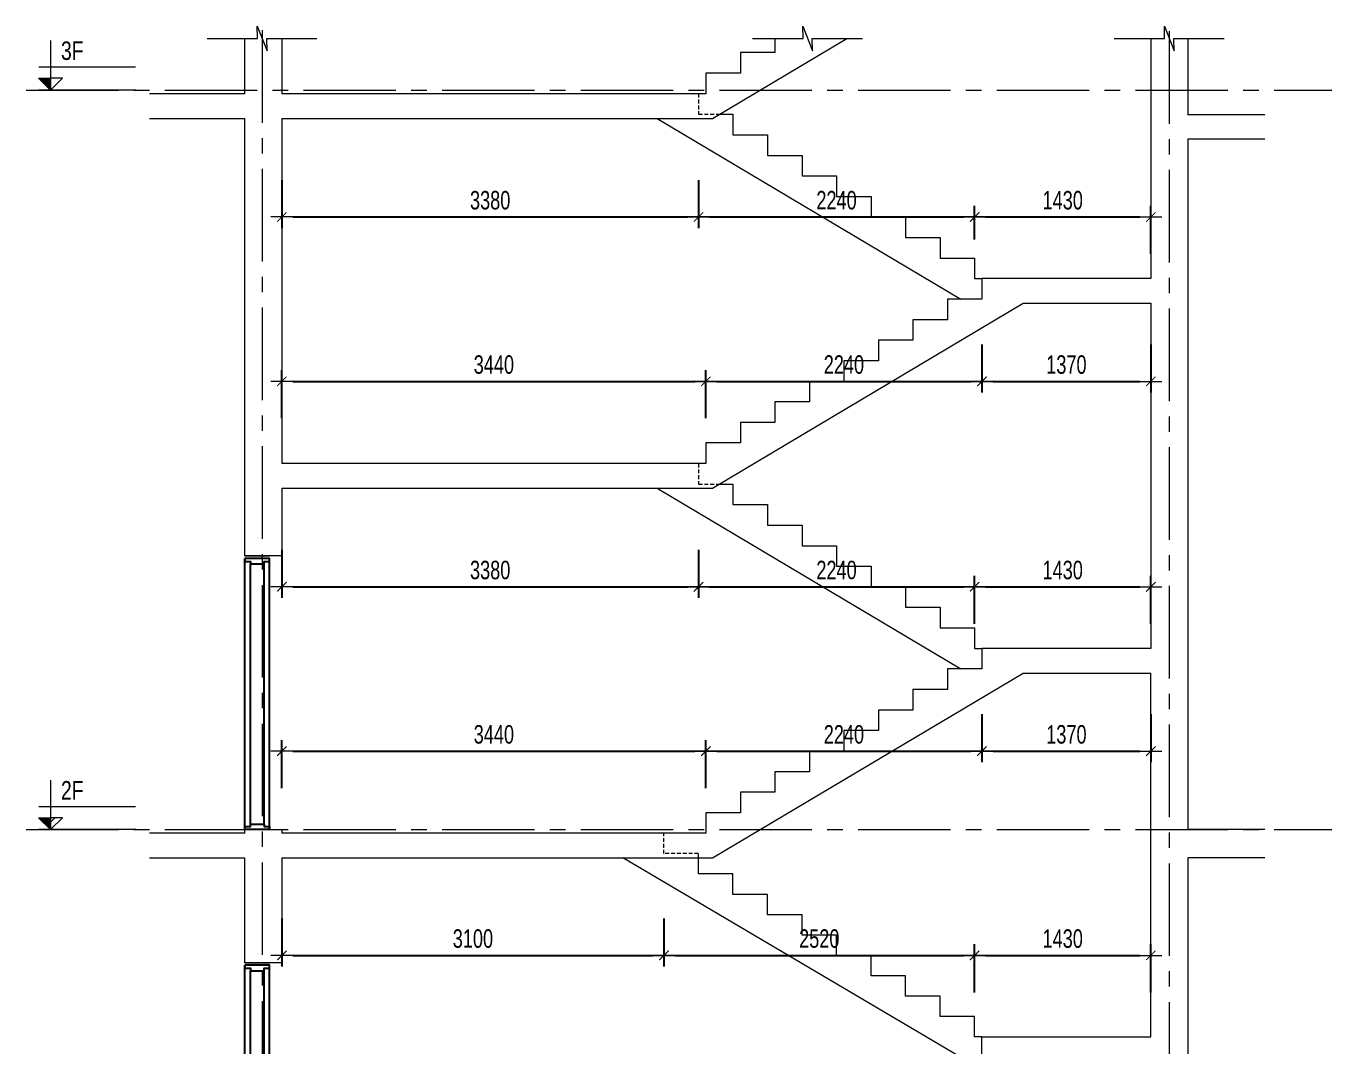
# Model space of a CAD drawing. Header units: millimetres. Extents: x -179076 to 254975, y -18667 to 296191.
# Drawn here: x 62883 to 73477, y 287813 to 296094 of the extents above; entities that cross this region are included whole.
import ezdxf

# ---------------------------------------------------------------- set-up
doc = ezdxf.new("R2010")
doc.units = ezdxf.units.MM
doc.linetypes.add('CENTER2', pattern=[1.125, 0.75, -0.125, 0.125, -0.125])
doc.linetypes.add('HIDDEN2', pattern=[4.762499999999999, 3.175, -1.5875])
doc.layers.get('Defpoints').update_dxf_attribs({"color": 151, "lineweight": 9})
doc.layers.add('A-DOOR', color=4, linetype='Continuous')
doc.layers.add('DOOR', color=4, linetype='Continuous')
for name, color, linetype, lineweight in [('NDC_S_ANNO', 7, 'Continuous', 20), ('NDC_S_AXIS', 5, 'CENTER2', 13), ('NDC_S_CONTINUOUS', 3, 'Continuous', 20), ('NDC_S_DIM', 1, 'Continuous', 15), ('NDC_S_HIDDEN', 8, 'HIDDEN2', 13), ('NDC_S_SLAB', 2, 'Continuous', 20), ('NDC_S_SYMBOL', 1, 'Continuous', 15), ('NDC_S_TEXT SYMBOL', 7, 'Continuous', 20), ('NDC_S_VN TEXT', 7, 'Continuous', 20)]:
    doc.layers.add(name, color=color, linetype=linetype, lineweight=lineweight)
doc.styles.add('NDC_ANNO', font='', dxfattribs={"width": 0.8})
doc.styles.add('NDC_DIM', font='', dxfattribs={"width": 0.75})
doc.styles.get('NDC_ANNO').set_extended_font_data('Dotum')
doc.styles.get('NDC_DIM').set_extended_font_data('Dotum')
doc.dimstyles.new('NDC_dim_60', dxfattribs={"dimscale": 60, "dimtxt": 2.5, "dimasz": 1.5, "dimexe": 1.5, "dimexo": 2.5, "dimgap": 1, "dimtad": 1, "dimdec": 0, "dimzin": 0, "dimdsep": 46, "dimtxsty": 'NDC_DIM', "dimblk": 'DIMMARK', "dimcen": 0.09, "dimdle": 1.2, "dimclrd": 1, "dimclre": 1, "dimclrt": 3, "dimadec": 0, "dimazin": 0, "dimtfac": 1, "dimtdec": 0, "dimtix": 1, "dimtofl": 0, "dimtmove": 0, "dimatfit": 3, "dimfxl": 5, "dimfxlon": 1, "dimtolj": 1, "dimtzin": 0, "dimarcsym": 0})

# ---------------------------------------------------------------- blocks, each defined once
blk = doc.blocks.new('X-SECTION-2$0$X-SEC-DOO2')
at = {"layer": 'A-DOOR'}
for p, q in [((41975.58351206721, 101971.8529757934), (41975.58351206745, 104171.8529757934)), ((42175.58351206721, 101971.8529757934), (42175.58351206745, 104171.8529757934)), ((42020.58351206721, 102016.8529757934), (42020.58351206745, 104126.8529757934)), ((42130.58351206721, 102016.8529757934), (42130.58351206745, 104126.8529757934))]:
    blk.add_line(p, q, dxfattribs=at)
for points in [[(41975.58351206745, 104171.8529757934), (41975.58351206745, 104146.8529757934), (42020.58351206745, 104146.8529757934), (42020.58351206745, 104126.8529757934), (42130.58351206745, 104126.8529757934), (42130.58351206745, 104146.8529757934), (42175.58351206745, 104146.8529757934), (42175.58351206745, 104171.8529757934)], [(41975.58351206721, 101971.8529757934), (41975.58351206721, 101996.8529757934), (42020.58351206721, 101996.8529757934), (42020.58351206721, 102016.8529757934), (42130.58351206721, 102016.8529757934), (42130.58351206721, 101996.8529757934), (42175.58351206721, 101996.8529757934), (42175.58351206721, 101971.8529757934)]]:
    blk.add_lwpolyline(points, close=True, dxfattribs=at)
at = {"layer": 'Defpoints'}
blk.add_line((41975.58351206745, 104191.8529757934), (42175.58351206745, 104191.8529757934), dxfattribs=at)
blk = doc.blocks.new('kata_block_CT')
at = {"layer": 'NDC_S_ANNO'}
blk.add_hatch(color=3, dxfattribs=at).paths.add_polyline_path([(0, 1.596954857557648), (-1.612010908633238, 1.596954857557648), (0, 0)])
at = {"layer": 'NDC_S_ANNO', "ltscale": 50}
h = blk.add_hatch(dxfattribs=at)
h.set_pattern_fill('ANSI31', color=256, scale=1.406250541793835, style=0)
h.set_pattern_definition([(45.00000000000001, (0, 5.456968210637569e-12), (-3.157122508925224, 3.157122508925225), [])])
h.paths.add_polyline_path([(0, 1.596954857557648), (0, 0), (1.612010908924276, 1.596954857557648)])
for p, q in [((-1.592704896858777, 3.140833880479477), (11.46947077315417, 3.140833880479477)), ((11.56125648126181, 5.456968210637569e-12), (-1.63869572513795, 5.456968210637569e-12))]:
    blk.add_line(p, q, dxfattribs=at)
for points in [[(0, 6.69495074864426), (0, 0)], [(0, 0), (-1.612010908924276, 1.596954857557648), (0, 1.596954857557648)], [(0, 0), (1.612010908924276, 1.596954857557648), (0, 1.596954857557648)]]:
    blk.add_lwpolyline(points, dxfattribs=at)
at = {"layer": 'NDC_S_ANNO', "color": 8, "ltscale": 50}
blk.add_lwpolyline([(0, 0), (-1.612010908633238, 1.596954857557648), (0, 1.596954857557648)], dxfattribs=at)
at = {"layer": 'NDC_S_TEXT SYMBOL', "color": 3, "style": 'NDC_ANNO', "width": 0.8}
blk.add_attdef('CT', (1.409564409346785, 4.068271311703938), '', height=2.5, dxfattribs=at)
blk = doc.blocks.new('DIMMARK')
at = {"layer": 'NDC_S_DIM', "color": 1}
blk.add_line((-1.5, 0), (1, 0), dxfattribs=at)
at = {"layer": 'NDC_S_DIM', "color": 2, "const_width": 0.1}
blk.add_lwpolyline([(-0.4242640687119285, -0.4242640687119285), (0.4242640687119285, 0.4242640687119285)], dxfattribs=at)
blk = doc.blocks.new('*D430')
at = {"layer": 'Defpoints', "color": 0, "transparency": 16777216}
for p in [(68058.39053740981, 289545.5672881952), (64958.39053741016, 289345.5672881952), (68058.39053740981, 288555.567287937)]:
    blk.add_point(p, dxfattribs=at)
at = {"layer": 'NDC_S_DIM', "color": 1, "lineweight": -2, "transparency": 16777216}
for p, q in [((64958.39053741016, 288855.567287937), (64958.39053741016, 288465.567287937)), ((68058.39053740981, 288855.567287937), (68058.39053740981, 288465.567287937)), ((65048.39053741016, 288555.567287937), (67968.39053740981, 288555.567287937))]:
    blk.add_line(p, q, dxfattribs=at)
at = {"layer": 'NDC_S_DIM', "color": 1, "lineweight": -2, "transparency": 16777216, "xscale": 90, "yscale": 90, "zscale": 90, "rotation": 180}
blk.add_blockref('DIMMARK', (64958.39053741016, 288555.567287937), dxfattribs=at)
at = {"layer": 'NDC_S_DIM', "color": 1, "lineweight": -2, "transparency": 16777216, "xscale": 90, "yscale": 90, "zscale": 90}
blk.add_blockref('DIMMARK', (68058.39053740981, 288555.567287937), dxfattribs=at)
at = {"layer": 'NDC_S_DIM', "color": 3, "transparency": 16777216, "insert": (66508.39053740998, 288690.6690518448), "char_height": 150, "attachment_point": 5, "style": 'NDC_DIM'}
blk.add_mtext('\\A1;3100', dxfattribs=at)
blk = doc.blocks.new('*D431')
at = {"layer": 'Defpoints', "color": 0, "transparency": 16777216}
for p in [(68058.39053740981, 289545.5672881952), (70578.39053740981, 288555.567287937), (70578.39053740981, 288060.567287807)]:
    blk.add_point(p, dxfattribs=at)
at = {"layer": 'NDC_S_DIM', "color": 1, "lineweight": -2, "transparency": 16777216}
for p, q in [((68058.39053740981, 288855.567287937), (68058.39053740981, 288465.567287937)), ((70578.39053740981, 288255.567287937), (70578.39053740981, 288645.567287937)), ((68148.39053740981, 288555.567287937), (70488.39053740981, 288555.567287937))]:
    blk.add_line(p, q, dxfattribs=at)
at = {"layer": 'NDC_S_DIM', "color": 1, "lineweight": -2, "transparency": 16777216, "xscale": 90, "yscale": 90, "zscale": 90, "rotation": 180}
blk.add_blockref('DIMMARK', (68058.39053740981, 288555.567287937), dxfattribs=at)
at = {"layer": 'NDC_S_DIM', "color": 1, "lineweight": -2, "transparency": 16777216, "xscale": 90, "yscale": 90, "zscale": 90}
blk.add_blockref('DIMMARK', (70578.39053740981, 288555.567287937), dxfattribs=at)
at = {"layer": 'NDC_S_DIM', "color": 3, "transparency": 16777216, "insert": (69318.39053740981, 288690.6690518448), "char_height": 150, "attachment_point": 5, "style": 'NDC_DIM'}
blk.add_mtext('\\A1;2520', dxfattribs=at)
blk = doc.blocks.new('*D432')
at = {"layer": 'Defpoints', "color": 0, "transparency": 16777216}
for p in [(72008.39053741482, 288555.567287937), (70578.39053740981, 288060.567287807), (72008.39053741482, 287895.5672877636)]:
    blk.add_point(p, dxfattribs=at)
at = {"layer": 'NDC_S_DIM', "color": 1, "lineweight": -2, "transparency": 16777216}
for p, q in [((70578.39053740981, 288255.567287937), (70578.39053740981, 288645.567287937)), ((72008.39053741482, 288255.567287937), (72008.39053741482, 288645.567287937)), ((70668.39053740981, 288555.567287937), (71918.39053741482, 288555.567287937))]:
    blk.add_line(p, q, dxfattribs=at)
at = {"layer": 'NDC_S_DIM', "color": 1, "lineweight": -2, "transparency": 16777216, "xscale": 90, "yscale": 90, "zscale": 90, "rotation": 180}
blk.add_blockref('DIMMARK', (70578.39053740981, 288555.567287937), dxfattribs=at)
at = {"layer": 'NDC_S_DIM', "color": 1, "lineweight": -2, "transparency": 16777216, "xscale": 90, "yscale": 90, "zscale": 90}
blk.add_blockref('DIMMARK', (72008.39053741482, 288555.567287937), dxfattribs=at)
at = {"layer": 'NDC_S_DIM', "color": 3, "transparency": 16777216, "insert": (71293.39053741231, 288690.6690518448), "char_height": 150, "attachment_point": 5, "style": 'NDC_DIM'}
blk.add_mtext('\\A1;1430', dxfattribs=at)
blk = doc.blocks.new('*D433')
at = {"layer": 'Defpoints', "color": 0, "transparency": 16777216}
for p in [(68398.39053741115, 290212.2339548637), (64958.39053741016, 289545.5672881952), (68398.39053741115, 289545.5672881952)]:
    blk.add_point(p, dxfattribs=at)
at = {"layer": 'NDC_S_DIM', "color": 1, "lineweight": -2, "transparency": 16777216}
for p, q in [((64958.39053741016, 289912.2339548637), (64958.39053741016, 290302.2339548637)), ((68398.39053741115, 289912.2339548637), (68398.39053741115, 290302.2339548637)), ((65048.39053741016, 290212.2339548637), (68308.39053741115, 290212.2339548637))]:
    blk.add_line(p, q, dxfattribs=at)
at = {"layer": 'NDC_S_DIM', "color": 1, "lineweight": -2, "transparency": 16777216, "xscale": 90, "yscale": 90, "zscale": 90, "rotation": 180}
blk.add_blockref('DIMMARK', (64958.39053741016, 290212.2339548637), dxfattribs=at)
at = {"layer": 'NDC_S_DIM', "color": 1, "lineweight": -2, "transparency": 16777216, "xscale": 90, "yscale": 90, "zscale": 90}
blk.add_blockref('DIMMARK', (68398.39053741115, 290212.2339548637), dxfattribs=at)
at = {"layer": 'NDC_S_DIM', "color": 3, "transparency": 16777216, "insert": (66678.39053741065, 290347.3357187715), "char_height": 150, "attachment_point": 5, "style": 'NDC_DIM'}
blk.add_mtext('\\A1;3440', dxfattribs=at)
blk = doc.blocks.new('*D434')
at = {"layer": 'Defpoints', "color": 0, "transparency": 16777216}
for p in [(70638.39053741115, 290878.9006215301), (70638.39053741115, 290212.2339548637), (68398.39053741115, 289545.5672881952)]:
    blk.add_point(p, dxfattribs=at)
at = {"layer": 'NDC_S_DIM', "color": 1, "lineweight": -2, "transparency": 16777216}
for p, q in [((70638.39053741115, 290512.2339548637), (70638.39053741115, 290122.2339548637)), ((68398.39053741115, 289912.2339548637), (68398.39053741115, 290302.2339548637)), ((68488.39053741115, 290212.2339548637), (70548.39053741115, 290212.2339548637))]:
    blk.add_line(p, q, dxfattribs=at)
at = {"layer": 'NDC_S_DIM', "color": 1, "lineweight": -2, "transparency": 16777216, "xscale": 90, "yscale": 90, "zscale": 90, "rotation": 180}
blk.add_blockref('DIMMARK', (68398.39053741115, 290212.2339548637), dxfattribs=at)
at = {"layer": 'NDC_S_DIM', "color": 1, "lineweight": -2, "transparency": 16777216, "xscale": 90, "yscale": 90, "zscale": 90}
blk.add_blockref('DIMMARK', (70638.39053741115, 290212.2339548637), dxfattribs=at)
at = {"layer": 'NDC_S_DIM', "color": 3, "transparency": 16777216, "insert": (69518.39053741115, 290347.3357187715), "char_height": 150, "attachment_point": 5, "style": 'NDC_DIM'}
blk.add_mtext('\\A1;2240', dxfattribs=at)
blk = doc.blocks.new('*D435')
at = {"layer": 'Defpoints', "color": 0, "transparency": 16777216}
for p in [(70638.39053741115, 290878.9006215301), (72008.39053741482, 290845.5672881968), (72008.39053741482, 290212.2339548637)]:
    blk.add_point(p, dxfattribs=at)
at = {"layer": 'NDC_S_DIM', "color": 1, "lineweight": -2, "transparency": 16777216}
for p, q in [((70638.39053741115, 290512.2339548637), (70638.39053741115, 290122.2339548637)), ((72008.39053741482, 290512.2339548637), (72008.39053741482, 290122.2339548637)), ((70728.39053741115, 290212.2339548637), (71918.39053741482, 290212.2339548637))]:
    blk.add_line(p, q, dxfattribs=at)
at = {"layer": 'NDC_S_DIM', "color": 1, "lineweight": -2, "transparency": 16777216, "xscale": 90, "yscale": 90, "zscale": 90, "rotation": 180}
blk.add_blockref('DIMMARK', (70638.39053741115, 290212.2339548637), dxfattribs=at)
at = {"layer": 'NDC_S_DIM', "color": 1, "lineweight": -2, "transparency": 16777216, "xscale": 90, "yscale": 90, "zscale": 90}
blk.add_blockref('DIMMARK', (72008.39053741482, 290212.2339548637), dxfattribs=at)
at = {"layer": 'NDC_S_DIM', "color": 3, "transparency": 16777216, "insert": (71323.39053741298, 290347.3357187715), "char_height": 150, "attachment_point": 5, "style": 'NDC_DIM'}
blk.add_mtext('\\A1;1370', dxfattribs=at)
blk = doc.blocks.new('*D436')
at = {"layer": 'Defpoints', "color": 0, "transparency": 16777216}
for p in [(64958.39053741016, 292545.5672881941), (68338.39053741115, 292545.5672881941), (68338.39053741115, 291545.5672881965)]:
    blk.add_point(p, dxfattribs=at)
at = {"layer": 'NDC_S_DIM', "color": 1, "lineweight": -2, "transparency": 16777216}
for p, q in [((64958.39053741016, 291845.5672881965), (64958.39053741016, 291455.5672881965)), ((68338.39053741115, 291845.5672881965), (68338.39053741115, 291455.5672881965)), ((65048.39053741016, 291545.5672881965), (68248.39053741115, 291545.5672881965))]:
    blk.add_line(p, q, dxfattribs=at)
at = {"layer": 'NDC_S_DIM', "color": 1, "lineweight": -2, "transparency": 16777216, "xscale": 90, "yscale": 90, "zscale": 90, "rotation": 180}
blk.add_blockref('DIMMARK', (64958.39053741016, 291545.5672881965), dxfattribs=at)
at = {"layer": 'NDC_S_DIM', "color": 1, "lineweight": -2, "transparency": 16777216, "xscale": 90, "yscale": 90, "zscale": 90}
blk.add_blockref('DIMMARK', (68338.39053741115, 291545.5672881965), dxfattribs=at)
at = {"layer": 'NDC_S_DIM', "color": 3, "transparency": 16777216, "insert": (66648.39053741065, 291680.6690521043), "char_height": 150, "attachment_point": 5, "style": 'NDC_DIM'}
blk.add_mtext('\\A1;3380', dxfattribs=at)
blk = doc.blocks.new('*D437')
at = {"layer": 'Defpoints', "color": 0, "transparency": 16777216}
for p in [(68338.39053741115, 292545.5672881941), (70578.39053741115, 291545.5672881965), (70578.39053741115, 291045.5672881968)]:
    blk.add_point(p, dxfattribs=at)
at = {"layer": 'NDC_S_DIM', "color": 1, "lineweight": -2, "transparency": 16777216}
for p, q in [((68338.39053741115, 291845.5672881965), (68338.39053741115, 291455.5672881965)), ((70578.39053741115, 291245.5672881965), (70578.39053741115, 291635.5672881965)), ((68428.39053741115, 291545.5672881965), (70488.39053741115, 291545.5672881965))]:
    blk.add_line(p, q, dxfattribs=at)
at = {"layer": 'NDC_S_DIM', "color": 1, "lineweight": -2, "transparency": 16777216, "xscale": 90, "yscale": 90, "zscale": 90, "rotation": 180}
blk.add_blockref('DIMMARK', (68338.39053741115, 291545.5672881965), dxfattribs=at)
at = {"layer": 'NDC_S_DIM', "color": 1, "lineweight": -2, "transparency": 16777216, "xscale": 90, "yscale": 90, "zscale": 90}
blk.add_blockref('DIMMARK', (70578.39053741115, 291545.5672881965), dxfattribs=at)
at = {"layer": 'NDC_S_DIM', "color": 3, "transparency": 16777216, "insert": (69458.39053741115, 291680.6690521043), "char_height": 150, "attachment_point": 5, "style": 'NDC_DIM'}
blk.add_mtext('\\A1;2240', dxfattribs=at)
blk = doc.blocks.new('*D438')
at = {"layer": 'Defpoints', "color": 0, "transparency": 16777216}
for p in [(72008.39053741482, 291545.5672881965), (70578.39053741115, 291045.5672881968), (72008.39053741482, 291045.5672881968)]:
    blk.add_point(p, dxfattribs=at)
at = {"layer": 'NDC_S_DIM', "color": 1, "lineweight": -2, "transparency": 16777216}
for p, q in [((70578.39053741115, 291245.5672881965), (70578.39053741115, 291635.5672881965)), ((72008.39053741482, 291245.5672881965), (72008.39053741482, 291635.5672881965)), ((70668.39053741115, 291545.5672881965), (71918.39053741482, 291545.5672881965))]:
    blk.add_line(p, q, dxfattribs=at)
at = {"layer": 'NDC_S_DIM', "color": 1, "lineweight": -2, "transparency": 16777216, "xscale": 90, "yscale": 90, "zscale": 90, "rotation": 180}
blk.add_blockref('DIMMARK', (70578.39053741115, 291545.5672881965), dxfattribs=at)
at = {"layer": 'NDC_S_DIM', "color": 1, "lineweight": -2, "transparency": 16777216, "xscale": 90, "yscale": 90, "zscale": 90}
blk.add_blockref('DIMMARK', (72008.39053741482, 291545.5672881965), dxfattribs=at)
at = {"layer": 'NDC_S_DIM', "color": 3, "transparency": 16777216, "insert": (71293.39053741298, 291680.6690521043), "char_height": 150, "attachment_point": 5, "style": 'NDC_DIM'}
blk.add_mtext('\\A1;1430', dxfattribs=at)
blk = doc.blocks.new('*D439')
at = {"layer": 'Defpoints', "color": 0, "transparency": 16777216}
for p in [(68398.39053741115, 293212.2339548625), (64958.39053741016, 292545.5672881941), (68398.39053741115, 292545.5672881941)]:
    blk.add_point(p, dxfattribs=at)
at = {"layer": 'NDC_S_DIM', "color": 1, "lineweight": -2, "transparency": 16777216}
for p, q in [((64958.39053741016, 292912.2339548625), (64958.39053741016, 293302.2339548625)), ((68398.39053741115, 292912.2339548625), (68398.39053741115, 293302.2339548625)), ((65048.39053741016, 293212.2339548625), (68308.39053741115, 293212.2339548625))]:
    blk.add_line(p, q, dxfattribs=at)
at = {"layer": 'NDC_S_DIM', "color": 1, "lineweight": -2, "transparency": 16777216, "xscale": 90, "yscale": 90, "zscale": 90, "rotation": 180}
blk.add_blockref('DIMMARK', (64958.39053741016, 293212.2339548625), dxfattribs=at)
at = {"layer": 'NDC_S_DIM', "color": 1, "lineweight": -2, "transparency": 16777216, "xscale": 90, "yscale": 90, "zscale": 90}
blk.add_blockref('DIMMARK', (68398.39053741115, 293212.2339548625), dxfattribs=at)
at = {"layer": 'NDC_S_DIM', "color": 3, "transparency": 16777216, "insert": (66678.39053741065, 293347.3357187703), "char_height": 150, "attachment_point": 5, "style": 'NDC_DIM'}
blk.add_mtext('\\A1;3440', dxfattribs=at)
blk = doc.blocks.new('*D440')
at = {"layer": 'Defpoints', "color": 0, "transparency": 16777216}
for p in [(70638.39053741115, 293878.9006215289), (70638.39053741115, 293212.2339548625), (68398.39053741115, 292545.5672881941)]:
    blk.add_point(p, dxfattribs=at)
at = {"layer": 'NDC_S_DIM', "color": 1, "lineweight": -2, "transparency": 16777216}
for p, q in [((70638.39053741115, 293512.2339548625), (70638.39053741115, 293122.2339548625)), ((68398.39053741115, 292912.2339548625), (68398.39053741115, 293302.2339548625)), ((68488.39053741115, 293212.2339548625), (70548.39053741115, 293212.2339548625))]:
    blk.add_line(p, q, dxfattribs=at)
at = {"layer": 'NDC_S_DIM', "color": 1, "lineweight": -2, "transparency": 16777216, "xscale": 90, "yscale": 90, "zscale": 90, "rotation": 180}
blk.add_blockref('DIMMARK', (68398.39053741115, 293212.2339548625), dxfattribs=at)
at = {"layer": 'NDC_S_DIM', "color": 1, "lineweight": -2, "transparency": 16777216, "xscale": 90, "yscale": 90, "zscale": 90}
blk.add_blockref('DIMMARK', (70638.39053741115, 293212.2339548625), dxfattribs=at)
at = {"layer": 'NDC_S_DIM', "color": 3, "transparency": 16777216, "insert": (69518.39053741115, 293347.3357187703), "char_height": 150, "attachment_point": 5, "style": 'NDC_DIM'}
blk.add_mtext('\\A1;2240', dxfattribs=at)
blk = doc.blocks.new('*D441')
at = {"layer": 'Defpoints', "color": 0, "transparency": 16777216}
for p in [(70638.39053741115, 293878.9006215289), (72008.39053741482, 293845.5672881955), (72008.39053741482, 293212.2339548625)]:
    blk.add_point(p, dxfattribs=at)
at = {"layer": 'NDC_S_DIM', "color": 1, "lineweight": -2, "transparency": 16777216}
for p, q in [((70638.39053741115, 293512.2339548625), (70638.39053741115, 293122.2339548625)), ((72008.39053741482, 293512.2339548625), (72008.39053741482, 293122.2339548625)), ((70728.39053741115, 293212.2339548625), (71918.39053741482, 293212.2339548625))]:
    blk.add_line(p, q, dxfattribs=at)
at = {"layer": 'NDC_S_DIM', "color": 1, "lineweight": -2, "transparency": 16777216, "xscale": 90, "yscale": 90, "zscale": 90, "rotation": 180}
blk.add_blockref('DIMMARK', (70638.39053741115, 293212.2339548625), dxfattribs=at)
at = {"layer": 'NDC_S_DIM', "color": 1, "lineweight": -2, "transparency": 16777216, "xscale": 90, "yscale": 90, "zscale": 90}
blk.add_blockref('DIMMARK', (72008.39053741482, 293212.2339548625), dxfattribs=at)
at = {"layer": 'NDC_S_DIM', "color": 3, "transparency": 16777216, "insert": (71323.39053741298, 293347.3357187703), "char_height": 150, "attachment_point": 5, "style": 'NDC_DIM'}
blk.add_mtext('\\A1;1370', dxfattribs=at)
blk = doc.blocks.new('*D442')
at = {"layer": 'Defpoints', "color": 0, "transparency": 16777216}
for p in [(68338.39053741115, 295545.5672881949), (64958.39053741016, 295345.5672881952), (68338.39053741115, 294545.5672881954)]:
    blk.add_point(p, dxfattribs=at)
at = {"layer": 'NDC_S_DIM', "color": 1, "lineweight": -2, "transparency": 16777216}
for p, q in [((64958.39053741016, 294845.5672881954), (64958.39053741016, 294455.5672881954)), ((68338.39053741115, 294845.5672881954), (68338.39053741115, 294455.5672881954)), ((65048.39053741016, 294545.5672881954), (68248.39053741115, 294545.5672881954))]:
    blk.add_line(p, q, dxfattribs=at)
at = {"layer": 'NDC_S_DIM', "color": 1, "lineweight": -2, "transparency": 16777216, "xscale": 90, "yscale": 90, "zscale": 90, "rotation": 180}
blk.add_blockref('DIMMARK', (64958.39053741016, 294545.5672881954), dxfattribs=at)
at = {"layer": 'NDC_S_DIM', "color": 1, "lineweight": -2, "transparency": 16777216, "xscale": 90, "yscale": 90, "zscale": 90}
blk.add_blockref('DIMMARK', (68338.39053741115, 294545.5672881954), dxfattribs=at)
at = {"layer": 'NDC_S_DIM', "color": 3, "transparency": 16777216, "insert": (66648.39053741065, 294680.6690521031), "char_height": 150, "attachment_point": 5, "style": 'NDC_DIM'}
blk.add_mtext('\\A1;3380', dxfattribs=at)
blk = doc.blocks.new('*D443')
at = {"layer": 'Defpoints', "color": 0, "transparency": 16777216}
for p in [(68338.39053741115, 295545.5672881949), (70578.39053741115, 294545.5672881954), (70578.39053741115, 294212.2339548621)]:
    blk.add_point(p, dxfattribs=at)
at = {"layer": 'NDC_S_DIM', "color": 1, "lineweight": -2, "transparency": 16777216}
for p, q in [((68338.39053741115, 294845.5672881954), (68338.39053741115, 294455.5672881954)), ((70578.39053741115, 294362.2339548621), (70578.39053741115, 294635.5672881954)), ((68428.39053741115, 294545.5672881954), (70488.39053741115, 294545.5672881954))]:
    blk.add_line(p, q, dxfattribs=at)
at = {"layer": 'NDC_S_DIM', "color": 1, "lineweight": -2, "transparency": 16777216, "xscale": 90, "yscale": 90, "zscale": 90, "rotation": 180}
blk.add_blockref('DIMMARK', (68338.39053741115, 294545.5672881954), dxfattribs=at)
at = {"layer": 'NDC_S_DIM', "color": 1, "lineweight": -2, "transparency": 16777216, "xscale": 90, "yscale": 90, "zscale": 90}
blk.add_blockref('DIMMARK', (70578.39053741115, 294545.5672881954), dxfattribs=at)
at = {"layer": 'NDC_S_DIM', "color": 3, "transparency": 16777216, "insert": (69458.39053741115, 294680.6690521031), "char_height": 150, "attachment_point": 5, "style": 'NDC_DIM'}
blk.add_mtext('\\A1;2240', dxfattribs=at)
blk = doc.blocks.new('*D444')
at = {"layer": 'Defpoints', "color": 0, "transparency": 16777216}
for p in [(72008.39053741482, 294545.5672881954), (70578.39053741115, 294212.2339548621), (72008.39053741482, 294045.5672881955)]:
    blk.add_point(p, dxfattribs=at)
at = {"layer": 'NDC_S_DIM', "color": 1, "lineweight": -2, "transparency": 16777216}
for p, q in [((70578.39053741115, 294362.2339548621), (70578.39053741115, 294635.5672881954)), ((72008.39053741482, 294245.5672881954), (72008.39053741482, 294635.5672881954)), ((70668.39053741115, 294545.5672881954), (71918.39053741482, 294545.5672881954))]:
    blk.add_line(p, q, dxfattribs=at)
at = {"layer": 'NDC_S_DIM', "color": 1, "lineweight": -2, "transparency": 16777216, "xscale": 90, "yscale": 90, "zscale": 90, "rotation": 180}
blk.add_blockref('DIMMARK', (70578.39053741115, 294545.5672881954), dxfattribs=at)
at = {"layer": 'NDC_S_DIM', "color": 1, "lineweight": -2, "transparency": 16777216, "xscale": 90, "yscale": 90, "zscale": 90}
blk.add_blockref('DIMMARK', (72008.39053741482, 294545.5672881954), dxfattribs=at)
at = {"layer": 'NDC_S_DIM', "color": 3, "transparency": 16777216, "insert": (71293.39053741298, 294680.6690521031), "char_height": 150, "attachment_point": 5, "style": 'NDC_DIM'}
blk.add_mtext('\\A1;1430', dxfattribs=at)

msp = doc.modelspace()

# ---------------------------------------------------------------- linework, layer by layer
at = {"layer": 'NDC_S_AXIS', "ltscale": 1000}
for p, q in [((64798.4598313772, 296059.9706565262), (64798.4598313772, 262626.1796826189)), ((72158.3905374136, 296052.084385192), (72158.3905374136, 262626.1796826189))]:
    msp.add_line(p, q, dxfattribs=at)
for points in [[(62883.37928336282, 295575.5672873299), (73477.3608144811, 295575.5672873299)], [(62883.37928336282, 289575.5672873299), (73477.3608144811, 289575.5672873299)]]:
    msp.add_lwpolyline(points, dxfattribs=at)
at = {"layer": 'NDC_S_CONTINUOUS'}
for p, q in [((68003.37135629932, 295345.5672881929), (70467.37135629586, 293878.9006215289)), ((68003.37135629944, 292345.5672881941), (70467.37135629586, 290878.9006215301)), ((70464.45114354728, 287730.5672877203), (67723.8450828554, 289345.5672881952))]:
    msp.add_line(p, q, dxfattribs=at)
for points in [[(68509.40971852592, 295378.9006215283), (68618.39053741115, 295378.9006215283), (68618.39053741115, 295212.2339548618), (68898.39053741115, 295212.2339548618), (68898.39053741115, 295045.5672881951), (69178.39053741115, 295045.5672881951), (69178.39053741115, 294878.9006215285), (69458.39053741115, 294878.9006215285), (69458.39053741115, 294712.2339548619), (69738.39053741115, 294712.2339548619), (69738.39053741115, 294545.5672881954), (70018.39053741115, 294545.5672881954), (70018.39053741115, 294378.9006215287), (70298.39053741115, 294378.9006215287), (70298.39053741115, 294212.2339548621), (70578.39053741115, 294212.2339548621), (70578.39053741115, 294045.5672881955), (70638.39053741115, 294045.5672881955)], [(68509.40971852993, 292378.9006215296), (68618.39053741115, 292378.9006215296), (68618.39053741115, 292212.2339548629), (68898.39053741115, 292212.2339548629), (68898.39053741115, 292045.5672881963), (69178.39053741115, 292045.5672881963), (69178.39053741115, 291878.9006215297), (69458.39053741115, 291878.9006215297), (69458.39053741115, 291712.2339548632), (69738.39053741115, 291712.2339548632), (69738.39053741115, 291545.5672881965), (70018.39053741115, 291545.5672881965), (70018.39053741115, 291378.9006215299), (70298.39053741115, 291378.9006215299), (70298.39053741115, 291212.2339548633), (70578.39053741115, 291212.2339548633), (70578.39053741115, 291045.5672881968), (70638.39053741115, 291045.5672881968)], [(70638.39053740929, 287895.5672877636), (70578.39053740981, 287895.5672877636), (70578.39053740981, 288060.567287807), (70298.39053740981, 288060.567287807), (70298.39053740981, 288225.5672878503), (70018.39053740981, 288225.5672878503), (70018.39053740981, 288390.5672878937), (69738.39053740981, 288390.5672878937), (69738.39053740981, 288555.567287937), (69458.39053740981, 288555.567287937), (69458.39053740981, 288720.5672879805), (69178.39053740981, 288720.5672879805), (69178.39053740981, 288885.5672880238), (68898.39053740981, 288885.5672880238), (68898.39053740981, 289050.5672880672), (68618.39053740981, 289050.5672880672), (68618.39053740981, 289215.5672881105), (68338.39053740981, 289215.5672881105), (68338.39053740981, 289345.5672881952)]]:
    msp.add_lwpolyline(points, dxfattribs=at)
at = {"layer": 'NDC_S_HIDDEN', "ltscale": 10}
for points in [[(68338.39053741115, 295545.5672881949), (68338.39053741115, 295378.9006215283), (68509.40971852993, 295378.9006215283)], [(68338.39053741115, 292545.5672881961), (68338.39053741115, 292378.9006215296), (68509.40971852993, 292378.9006215296)], [(68338.39053740981, 289345.5672881952), (68338.39053740981, 289380.5672881539), (68058.39053740981, 289380.5672881539), (68058.39053740981, 289545.5672881952)]]:
    msp.add_lwpolyline(points, dxfattribs=at)
at = {"layer": 'NDC_S_SLAB'}
for p, q in [((68453.40971852641, 295345.5672881952), (69542.65616851018, 295993.9282703292)), ((72008.39053741482, 295993.9282703292), (72008.39053741482, 294045.5672881955)), ((72308.39053741482, 295993.9282703292), (72308.39053741482, 295375.5672881952)), ((63883.3905374094, 295345.5672881952), (64658.39053741016, 295345.5672881952)), ((64958.39053741016, 295345.5672881952), (68453.40971852641, 295345.5672881952)), ((64958.39053741016, 295345.5672881952), (64958.39053741016, 292545.5672881941)), ((72933.91662340716, 295175.5672881952), (72308.39053741482, 295175.5672881952)), ((72308.39053741482, 295175.5672881952), (72308.39053741482, 289575.5672881973)), ((68453.40971852641, 292345.5672881941), (70973.409718526, 293845.5672881955)), ((70973.409718526, 293845.5672881955), (72008.39053741482, 293845.5672881955)), ((72008.39053741482, 293845.5672881955), (72008.39053741482, 291045.5672881968)), ((64958.39053741016, 292345.5672881941), (68453.40971852641, 292345.5672881941)), ((64958.39053741016, 292345.5672881941), (64958.39053741016, 291795.6142930898)), ((68453.40971852641, 289345.5672881952), (70973.409718526, 290845.5672881968)), ((70973.409718526, 290845.5672881968), (72008.39053741482, 290845.5672881968)), ((64658.39117989395, 289575.6142930898), (64958.39117989389, 289575.6142930898)), ((64958.39053741016, 289575.6142930898), (64958.39053741016, 289545.5672881952)), ((63883.3905374094, 289345.5672881952), (64658.39053741016, 289345.5672881952)), ((64958.39053741016, 289345.5672881952), (68453.40971852641, 289345.5672881952)), ((72933.91662340716, 289345.5672881952), (72308.39053741482, 289345.5672881952)), ((72308.39053741482, 289345.5672881952), (72308.39053741482, 279575.567288195))]:
    msp.add_line(p, q, dxfattribs=at)
for points in [[(64658.39053741016, 295545.5672881952), (64658.39053741016, 295993.2742673657)], [(68958.39053741115, 295993.9282703292), (68958.39053741115, 295878.9006215305), (68678.39053741115, 295878.9006215305), (68678.39053741115, 295712.2339548639), (68398.39053741115, 295712.2339548639), (68398.39053741115, 295545.5672881952), (64958.39053741016, 295545.5672881952)], [(64958.39053741016, 295993.9282703292), (64958.39053741016, 295993.9282703292), (64958.39053741016, 295545.5672881952)], [(64658.39053741016, 295545.5672881952), (63883.3905374094, 295545.5672881952)], [(72933.91662340716, 295375.5672881952), (72308.39053741482, 295375.5672881952)], [(64958.3911798941, 291795.6142930898), (64658.39053741016, 291795.6142930898), (64658.39053741016, 295345.5672881952)], [(72008.39053741482, 294045.5672881955), (70638.39053741115, 294045.5672881955), (70638.39053741115, 293878.9006215289), (70358.39053741115, 293878.9006215289), (70358.39053741115, 293712.2339548623), (70078.39053741115, 293712.2339548623), (70078.39053741115, 293545.5672881957), (69798.39053741115, 293545.5672881957), (69798.39053741115, 293378.9006215291), (69518.39053741115, 293378.9006215291), (69518.39053741115, 293212.2339548625), (69238.39053741115, 293212.2339548625), (69238.39053741115, 293045.5672881959), (68958.39053741115, 293045.5672881959), (68958.39053741115, 292878.9006215293), (68678.39053741115, 292878.9006215293), (68678.39053741115, 292712.2339548627), (68398.39053741115, 292712.2339548627), (68398.39053741115, 292545.5672881941), (64958.39053741016, 292545.5672881941)], [(72008.39053741482, 291045.5672881968), (70638.39053741115, 291045.5672881968), (70638.39053741115, 290878.9006215301), (70358.39053741115, 290878.9006215301), (70358.39053741115, 290712.2339548635), (70078.39053741115, 290712.2339548635), (70078.39053741115, 290545.5672881969), (69798.39053741115, 290545.5672881969), (69798.39053741115, 290378.9006215303), (69518.39053741115, 290378.9006215303), (69518.39053741115, 290212.2339548637), (69238.39053741115, 290212.2339548637), (69238.39053741115, 290045.5672881971), (68958.39053741115, 290045.5672881971), (68958.39053741115, 289878.9006215305), (68678.39053741115, 289878.9006215305), (68678.39053741115, 289712.2339548639), (68398.39053741115, 289712.2339548639), (68398.39053741115, 289545.5672881952), (64958.39053741016, 289545.5672881952)], [(68118.39053740981, 286245.5672873299), (68118.39053740981, 286410.5672873734), (68398.39053740975, 286410.5672873734), (68398.39053740975, 286575.5672874167), (68678.3905374097, 286575.5672874167), (68678.3905374097, 286740.5672874601), (68958.39053740964, 286740.5672874601), (68958.39053740964, 286905.5672875034), (69238.39053740958, 286905.5672875034), (69238.39053740958, 287070.5672875468), (69518.39053740952, 287070.5672875468), (69518.39053740952, 287235.5672875901), (69798.39053740946, 287235.5672875901), (69798.39053740946, 287400.5672876335), (70078.3905374094, 287400.5672876335), (70078.3905374094, 287565.5672876769), (70358.39053740934, 287565.5672876769), (70358.39053740934, 287730.5672877203), (70638.39053740929, 287730.5672877203), (70638.39053740929, 287895.5672877636), (72008.39053741482, 287895.5672877636), (72008.39053741482, 290845.5672881967)], [(64658.39053741016, 289545.5672881952), (63883.3905374094, 289545.5672881952)], [(64658.39053741016, 289545.5672881952), (64658.39053741016, 289575.6142930898)], [(72933.91662340716, 289575.5672881973), (72308.39053741482, 289575.5672881973)], [(64958.39053741016, 289345.5672881952), (64958.39053741016, 288495.5672873301), (64658.39053741016, 288495.5672873301), (64658.39053741016, 289345.5672881952)]]:
    msp.add_lwpolyline(points, dxfattribs=at)
at = {"layer": 'NDC_S_SYMBOL'}
for points in [[(64351.01718259807, 295993.9282703292), (64760.63374408864, 295993.9282703292), (64758.45983119094, 296093.9282703292), (64838.45983163797, 295893.9282701429), (64836.28591836774, 295993.9282703292), (65242.57143812923, 295993.9282703292)], [(68776.81144615752, 295993.9282703292), (69186.4280076481, 295993.9282703292), (69184.25409475039, 296093.9282703292), (69264.25409519742, 295893.9282701429), (69262.08018192719, 295993.9282703292), (69668.36570168869, 295993.9282703292)], [(71710.94788859837, 295993.9282703292), (72120.56445008895, 295993.9282703292), (72118.39053719124, 296093.9282703292), (72198.39053763828, 295893.9282701429), (72196.21662436804, 295993.9282703292), (72602.50214412954, 295993.9282703292)]]:
    msp.add_lwpolyline(points, dxfattribs=at)

# ---------------------------------------------------------------- block references
at = {"layer": 'DOOR'}
for p in [(22682.80766782665, 187603.7613172964), (22682.80702534295, 184303.7143115366)]:
    msp.add_blockref('X-SECTION-2$0$X-SEC-DOO2', p, dxfattribs=at)
at = {"layer": 'NDC_S_VN TEXT', "xscale": 60, "yscale": 60, "zscale": 60}
for p, values in [((63081.82034138739, 295575.5672873296), {'CT': '3F'}), ((63081.82034138739, 289575.5672873296), {'CT': '2F'})]:
    msp.add_blockref('kata_block_CT', p, dxfattribs=at).add_auto_attribs(values)

# ---------------------------------------------------------------- dimensions: what is measured, and where the dimension line sits
at = {"layer": 'NDC_S_DIM'}
for base, p1, p2, picture, middle in [((68338.39053741115, 294545.5672881954), (64958.39053741016, 295345.5672881952), (68338.39053741115, 295545.5672881949), '*D442', (66648.39053741065, 294680.6690521031)), ((68398.39053741115, 293212.2339548625), (64958.39053741016, 292545.5672881941), (68398.39053741115, 292545.5672881941), '*D439', (66678.39053741065, 293347.3357187703)), ((68338.39053741115, 291545.5672881965), (64958.39053741016, 292545.5672881941), (68338.39053741115, 292545.5672881941), '*D436', (66648.39053741065, 291680.6690521043)), ((68398.39053741115, 290212.2339548637), (64958.39053741016, 289545.5672881952), (68398.39053741115, 289545.5672881952), '*D433', (66678.39053741065, 290347.3357187715)), ((68058.39053740981, 288555.567287937), (64958.39053741016, 289345.5672881952), (68058.39053740981, 289545.5672881952), '*D430', (66508.39053740998, 288690.6690518448))]:
    dim = msp.add_linear_dim(base=base, p1=p1, p2=p2, dimstyle='NDC_dim_60', dxfattribs=at)
    dim.commit()
    dim.dimension.update_dxf_attribs({"geometry": picture, "text_midpoint": middle})
for base, p1, p2, picture, middle in [((70578.39053741115, 294545.5672881954), (68338.39053741115, 295545.5672881949), (70578.39053741115, 294212.2339548621), '*D443', (69458.39053741115, 294680.6690521031)), ((72008.39053741482, 294545.5672881954), (70578.39053741115, 294212.2339548621), (72008.39053741482, 294045.5672881955), '*D444', (71293.39053741298, 294680.6690521031)), ((70638.39053741115, 293212.2339548625), (68398.39053741115, 292545.5672881941), (70638.39053741115, 293878.9006215289), '*D440', (69518.39053741115, 293347.3357187703)), ((72008.39053741482, 293212.2339548625), (70638.39053741115, 293878.9006215289), (72008.39053741482, 293845.5672881955), '*D441', (71323.39053741298, 293347.3357187703)), ((70578.39053741115, 291545.5672881965), (68338.39053741115, 292545.5672881941), (70578.39053741115, 291045.5672881968), '*D437', (69458.39053741115, 291680.6690521043)), ((72008.39053741482, 291545.5672881965), (70578.39053741115, 291045.5672881968), (72008.39053741482, 291045.5672881968), '*D438', (71293.39053741298, 291680.6690521043)), ((70638.39053741115, 290212.2339548637), (68398.39053741115, 289545.5672881952), (70638.39053741115, 290878.9006215301), '*D434', (69518.39053741115, 290347.3357187715)), ((72008.39053741482, 290212.2339548637), (70638.39053741115, 290878.9006215301), (72008.39053741482, 290845.5672881968), '*D435', (71323.39053741298, 290347.3357187715)), ((70578.39053740981, 288555.567287937), (68058.39053740981, 289545.5672881952), (70578.39053740981, 288060.567287807), '*D431', (69318.39053740981, 288690.6690518448)), ((72008.39053741482, 288555.567287937), (70578.39053740981, 288060.567287807), (72008.39053741482, 287895.5672877636), '*D432', (71293.39053741231, 288690.6690518448))]:
    dim = msp.add_linear_dim(base=base, p1=p1, p2=p2, dimstyle='NDC_dim_60', override={"dimtmove": 1}, dxfattribs=at)
    dim.commit()
    dim.dimension.update_dxf_attribs({"geometry": picture, "text_midpoint": middle})

doc.saveas('drawing.dxf')
